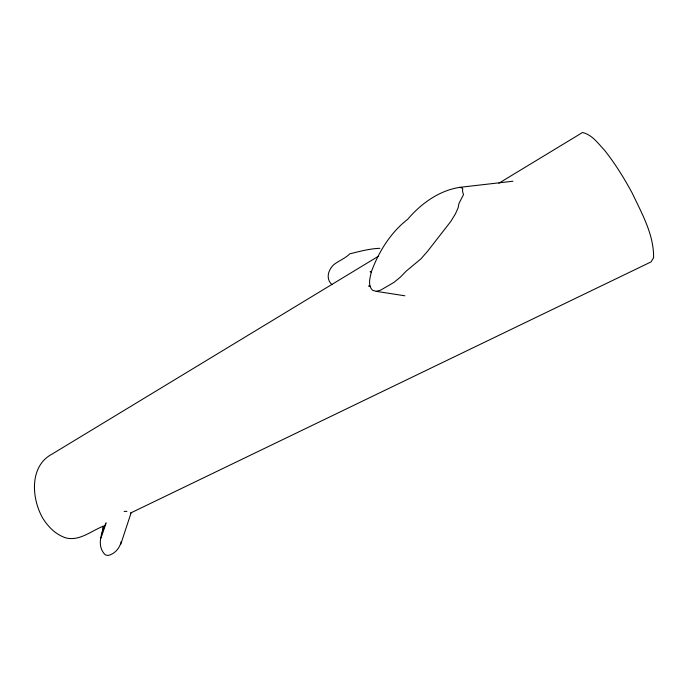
<?xml version="1.0" encoding="UTF-8"?>
<svg xmlns="http://www.w3.org/2000/svg" width="688" height="688" viewBox="0 0 688 688"><rect width="100%" height="100%" fill="white"/><g stroke="black" fill="none" stroke-linecap="round" stroke-linejoin="round"><path stroke-width="1.03" d="M103.062 526.053L101.747 535.935L106.141 522.803M105.746 523.706C101.145 533.114 96.492 546.263 105.264 554.82L107.904 555.5C114.552 554.261 119.824 548.112 121.191 541.602M512.913 181.236L459.919 187.317C439.064 190.524 421.073 203.571 407.64 219.352C390.75 232.372 378.821 251.602 371.486 271.459C370.144 277.453 367.444 285.107 372.449 290.207L376.259 291.342L404.871 295.797M120.71 544.389L131.262 512.388M100.603 538.721L101.368 536.864M378.469 256.211L52.168 454.037C28.948 466.12 31.485 499.17 43.103 518.752C48.581 527.3 56.098 534.782 65.971 537.921C79.679 541.318 91.263 530.869 103.269 526.208M498.877 183.214L582.521 132.5C592.17 134.71 598.121 143.465 604.537 150.242C615.098 163.581 624.068 178.054 632.16 192.993C641.784 213.383 653.935 234.522 653.591 257.699L651.054 261.904L130.367 513.136M376.259 291.342L380.653 290.138L394.061 282.329L400.597 276.92L406.247 271.063L421.065 258.748L427.833 250.957L450.812 221.424L455.379 213.959L458.088 207.905L458.999 203.33L463.506 194.618L462.585 191.66L462.689 188.323L459.919 187.317M371.486 271.459L370.144 271.7L371.262 272.078M124.167 511.442L126.927 511.339M369.869 286.027L368.691 286.027L370.015 286.32M379.836 248.325C369.723 248.626 359.643 251.412 349.831 253.82C345.118 258.499 338.935 260.649 333.826 264.639C328.159 269.945 325.51 278.7 331.943 284.651"/></g></svg>
